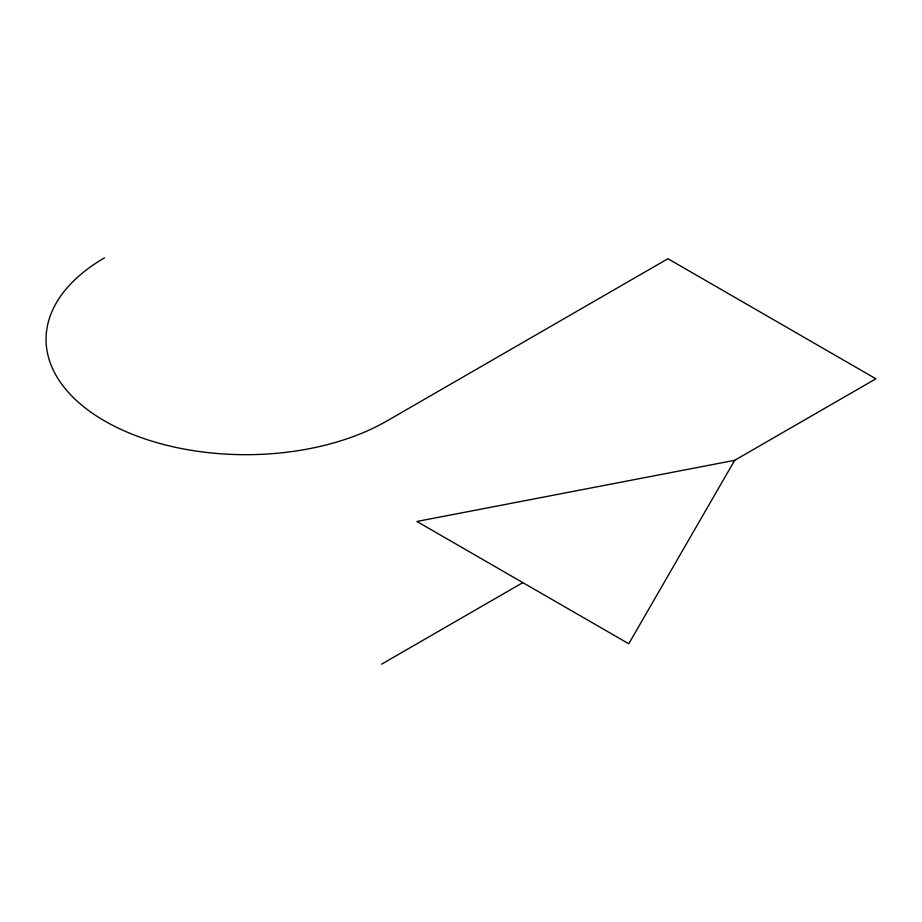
<?xml version="1.0" encoding="UTF-8"?>
<svg xmlns="http://www.w3.org/2000/svg" width="922" height="922" viewBox="0 0 922 922"><rect width="100%" height="100%" fill="white"/><g stroke="black" fill="none" stroke-linecap="round" stroke-linejoin="round"><path stroke-width="1.38" d="M734.673 460.32L628.758 643.775L416.917 521.472L734.673 460.32L875.9 378.792L667.931 258.725L387.01 420.916A199.717 115.308 0 0 1 104.566 420.916A199.717 115.308 0 0 1 104.566 257.837M381.616 664.163L522.843 582.623"/></g></svg>
